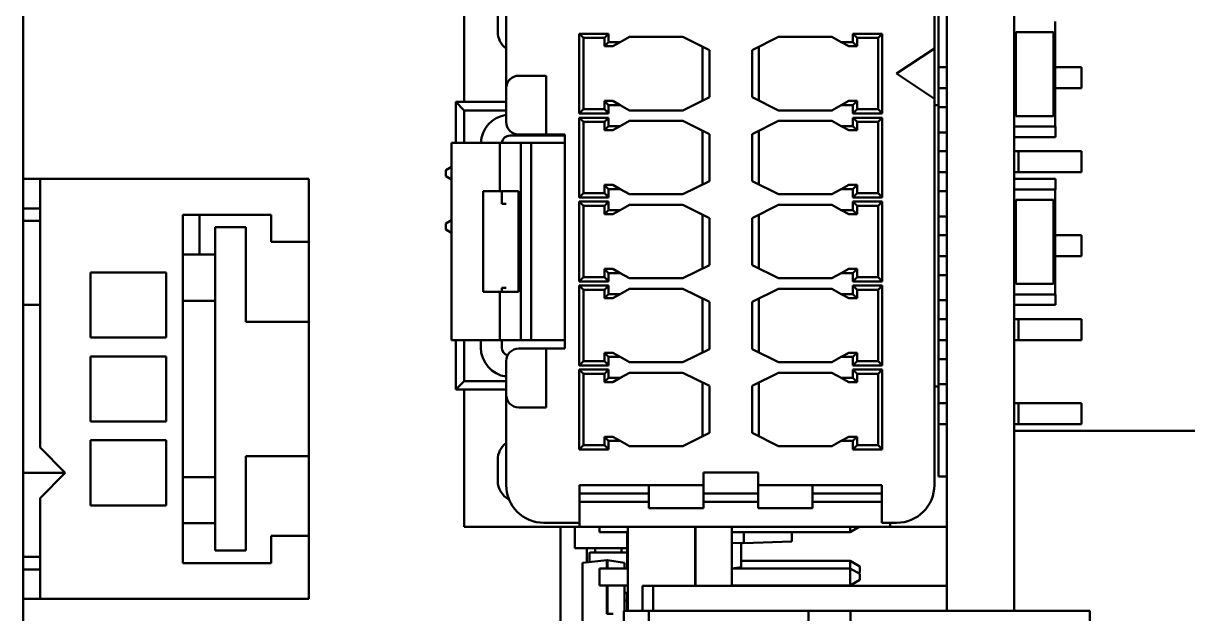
# Model space of a CAD drawing. Header units: millimetres. Extents: x 3118 to 4801, y 919 to 1849.
# Drawn here: x 3430.86 to 3458.59, y 1613.17 to 1627.24 of the extents above; entities that cross this region are included whole.
import ezdxf

# ---------------------------------------------------------------- set-up
doc = ezdxf.new("R2010")
doc.units = ezdxf.units.MM
doc.header["$LTSCALE"] = 1.8
doc.layers.add('외형선(ISO)', color=7, linetype='Continuous', lineweight=50)

msp = doc.modelspace()

# ---------------------------------------------------------------- linework, layer by layer
at = {"layer": '외형선(ISO)'}
for p, q in [((3430.86, 1640.527), (3430.86, 1561.327)), ((3454.46, 1640.527), (3454.46, 1613.237)), ((3441.36, 1625.362), (3441.36, 1628.637)), ((3442.36, 1625.687), (3442.36, 1627.837)), ((3452.56, 1627.837), (3452.56, 1626.637)), ((3442.16, 1627.537), (3442.16, 1627.037)), ((3452.66, 1627.437), (3452.66, 1625.287)), ((3452.86, 1625.237), (3452.86, 1627.437)), ((3455.44, 1624.777), (3455.44, 1627.277)), ((3444.1, 1626.987), (3444.1, 1625.087)), ((3444.8, 1626.987), (3444.1, 1626.987)), ((3444.1, 1626.987), (3444.2, 1626.887)), ((3444.2, 1626.887), (3444.2, 1625.187)), ((3444.7, 1626.887), (3444.2, 1626.887)), ((3444.8, 1626.987), (3444.7, 1626.887)), ((3444.7, 1626.687), (3444.7, 1626.887)), ((3444.8, 1626.787), (3444.8, 1626.987)), ((3445.3, 1626.912), (3445.077, 1626.787)), ((3445.3, 1626.912), (3446.57, 1626.912)), ((3446.57, 1626.912), (3447.2, 1626.597)), ((3448.22, 1626.597), (3448.85, 1626.912)), ((3448.85, 1626.912), (3450.12, 1626.912)), ((3450.342, 1626.787), (3450.12, 1626.912)), ((3450.62, 1626.987), (3450.62, 1626.787)), ((3451.32, 1626.987), (3450.62, 1626.987)), ((3450.62, 1626.987), (3450.72, 1626.887)), ((3451.22, 1626.887), (3450.72, 1626.887)), ((3450.72, 1626.887), (3450.72, 1626.687)), ((3451.32, 1626.987), (3451.22, 1626.887)), ((3451.22, 1625.187), (3451.22, 1626.887)), ((3451.32, 1625.087), (3451.32, 1626.987)), ((3455.4, 1627.027), (3454.5, 1627.027)), ((3454.5, 1627.027), (3454.5, 1626.277)), ((3455.4, 1627.027), (3455.4, 1626.277)), ((3444.8, 1626.787), (3444.7, 1626.687)), ((3444.9, 1626.687), (3444.7, 1626.687)), ((3445.077, 1626.787), (3444.8, 1626.787)), ((3445.077, 1626.787), (3444.9, 1626.687)), ((3447.04, 1626.677), (3447.04, 1625.397)), ((3448.38, 1625.397), (3448.38, 1626.677)), ((3450.62, 1626.787), (3450.342, 1626.787)), ((3450.342, 1626.787), (3450.52, 1626.687)), ((3450.72, 1626.687), (3450.52, 1626.687)), ((3450.62, 1626.787), (3450.72, 1626.687)), ((3452.56, 1626.637), (3451.66, 1626.037)), ((3452.56, 1625.437), (3452.56, 1626.637)), ((3447.2, 1626.597), (3447.2, 1625.477)), ((3448.22, 1625.477), (3448.22, 1626.597)), ((3452.66, 1626.187), (3452.86, 1626.187)), ((3454.5, 1625.777), (3454.5, 1626.277)), ((3455.4, 1625.777), (3455.4, 1626.277)), ((3455.44, 1626.187), (3456.06, 1626.187)), ((3456.06, 1625.687), (3456.06, 1626.187)), ((3442.96, 1625.987), (3442.66, 1625.987)), ((3442.96, 1625.987), (3443.31, 1625.987)), ((3443.31, 1625.687), (3443.31, 1625.987)), ((3451.66, 1626.037), (3452.56, 1625.437)), ((3454.5, 1625.777), (3454.5, 1625.027)), ((3455.4, 1625.777), (3455.4, 1625.027)), ((3442.36, 1624.887), (3442.36, 1625.687)), ((3443.31, 1624.887), (3443.31, 1625.687)), ((3452.66, 1625.687), (3452.86, 1625.687)), ((3455.44, 1625.687), (3456.06, 1625.687)), ((3441.36, 1625.162), (3441.16, 1625.362)), ((3441.16, 1624.387), (3441.16, 1625.362)), ((3441.16, 1625.362), (3442.36, 1625.362)), ((3444.7, 1625.387), (3444.9, 1625.387)), ((3444.7, 1625.187), (3444.7, 1625.387)), ((3444.8, 1625.287), (3444.7, 1625.387)), ((3444.8, 1625.287), (3445.077, 1625.287)), ((3444.8, 1625.087), (3444.8, 1625.287)), ((3445.077, 1625.287), (3444.9, 1625.387)), ((3445.077, 1625.287), (3445.3, 1625.162)), ((3447.2, 1625.477), (3446.57, 1625.162)), ((3448.85, 1625.162), (3448.22, 1625.477)), ((3450.12, 1625.162), (3450.342, 1625.287)), ((3450.342, 1625.287), (3450.52, 1625.387)), ((3450.342, 1625.287), (3450.62, 1625.287)), ((3450.52, 1625.387), (3450.72, 1625.387)), ((3450.62, 1625.287), (3450.72, 1625.387)), ((3450.62, 1625.287), (3450.62, 1625.087)), ((3450.72, 1625.387), (3450.72, 1625.187)), ((3452.56, 1625.437), (3452.56, 1616.237)), ((3452.56, 1625.287), (3452.66, 1625.287)), ((3452.66, 1618.587), (3452.66, 1625.287)), ((3452.66, 1625.237), (3452.86, 1625.237)), ((3452.86, 1624.637), (3452.86, 1625.237)), ((3441.36, 1625.162), (3442.36, 1625.162)), ((3441.36, 1624.387), (3441.36, 1625.162)), ((3444.1, 1625.087), (3444.2, 1625.187)), ((3444.1, 1625.087), (3444.8, 1625.087)), ((3444.1, 1624.987), (3444.1, 1623.087)), ((3444.8, 1624.987), (3444.1, 1624.987)), ((3444.1, 1624.987), (3444.2, 1624.887)), ((3444.2, 1625.187), (3444.7, 1625.187)), ((3444.8, 1625.087), (3444.7, 1625.187)), ((3444.8, 1624.987), (3444.7, 1624.887)), ((3444.8, 1624.787), (3444.8, 1624.987)), ((3446.57, 1625.162), (3445.3, 1625.162)), ((3450.12, 1625.162), (3448.85, 1625.162)), ((3450.62, 1625.087), (3450.72, 1625.187)), ((3450.62, 1625.087), (3451.32, 1625.087)), ((3450.62, 1624.987), (3450.62, 1624.787)), ((3451.32, 1624.987), (3450.62, 1624.987)), ((3450.62, 1624.987), (3450.72, 1624.887)), ((3450.72, 1625.187), (3451.22, 1625.187)), ((3451.32, 1625.087), (3451.22, 1625.187)), ((3451.32, 1624.987), (3451.22, 1624.887)), ((3451.32, 1623.087), (3451.32, 1624.987)), ((3455.4, 1625.027), (3454.5, 1625.027)), ((3443.31, 1624.587), (3443.31, 1624.887)), ((3444.2, 1624.887), (3444.2, 1623.187)), ((3444.7, 1624.887), (3444.2, 1624.887)), ((3444.7, 1624.687), (3444.7, 1624.887)), ((3444.8, 1624.787), (3444.7, 1624.687)), ((3444.9, 1624.687), (3444.7, 1624.687)), ((3445.077, 1624.787), (3444.8, 1624.787)), ((3445.077, 1624.787), (3444.9, 1624.687)), ((3445.3, 1624.912), (3445.077, 1624.787)), ((3445.3, 1624.912), (3446.57, 1624.912)), ((3446.57, 1624.912), (3447.2, 1624.597)), ((3447.04, 1624.677), (3447.04, 1623.397)), ((3448.22, 1624.597), (3448.85, 1624.912)), ((3448.38, 1623.397), (3448.38, 1624.677)), ((3448.85, 1624.912), (3450.12, 1624.912)), ((3450.342, 1624.787), (3450.12, 1624.912)), ((3450.62, 1624.787), (3450.342, 1624.787)), ((3450.342, 1624.787), (3450.52, 1624.687)), ((3450.72, 1624.687), (3450.52, 1624.687)), ((3450.62, 1624.787), (3450.72, 1624.687)), ((3451.22, 1624.887), (3450.72, 1624.887)), ((3450.72, 1624.887), (3450.72, 1624.687)), ((3451.22, 1623.187), (3451.22, 1624.887)), ((3455.447, 1624.777), (3454.46, 1624.777)), ((3455.447, 1624.527), (3455.447, 1624.777)), ((3442.21, 1624.387), (3441.06, 1624.387)), ((3441.06, 1624.387), (3441.06, 1619.687)), ((3442.71, 1624.387), (3442.21, 1624.387)), ((3442.21, 1624.387), (3442.21, 1623.237)), ((3442.457, 1624.562), (3443.31, 1624.562)), ((3442.66, 1624.587), (3442.96, 1624.587)), ((3442.71, 1619.687), (3442.71, 1624.387)), ((3442.96, 1624.387), (3442.71, 1624.387)), ((3443.31, 1624.587), (3442.96, 1624.587)), ((3443.106, 1624.387), (3442.96, 1624.387)), ((3442.96, 1624.387), (3442.96, 1619.687)), ((3443.606, 1624.387), (3443.106, 1624.387)), ((3443.31, 1624.587), (3443.31, 1624.562)), ((3443.31, 1624.587), (3443.76, 1624.587)), ((3443.31, 1624.562), (3443.36, 1624.562)), ((3443.36, 1624.587), (3443.36, 1624.562)), ((3443.46, 1624.562), (3443.36, 1624.562)), ((3443.46, 1624.587), (3443.46, 1624.562)), ((3443.46, 1624.562), (3443.76, 1624.562)), ((3443.76, 1624.387), (3443.606, 1624.387)), ((3443.76, 1619.487), (3443.76, 1624.587)), ((3447.2, 1624.597), (3447.2, 1623.477)), ((3448.22, 1623.477), (3448.22, 1624.597)), ((3452.66, 1624.637), (3452.86, 1624.637)), ((3452.86, 1623.237), (3452.86, 1624.637)), ((3454.46, 1624.527), (3455.447, 1624.527)), ((3452.66, 1624.187), (3452.86, 1624.187)), ((3454.46, 1624.187), (3454.56, 1624.187)), ((3454.56, 1624.187), (3456.06, 1624.187)), ((3454.56, 1623.687), (3454.56, 1624.187)), ((3456.06, 1623.687), (3456.06, 1624.187)), ((3440.927, 1623.736), (3441.06, 1623.813)), ((3441.06, 1623.813), (3440.927, 1623.736)), ((3440.927, 1623.736), (3441.06, 1623.813)), ((3441.06, 1623.813), (3440.927, 1623.736)), ((3440.927, 1623.735), (3441.06, 1623.812)), ((3441.06, 1623.812), (3440.927, 1623.735)), ((3440.927, 1623.736), (3441.06, 1623.812)), ((3441.06, 1623.812), (3440.927, 1623.736)), ((3440.927, 1623.735), (3441.06, 1623.812)), ((3441.06, 1623.812), (3440.927, 1623.735)), ((3440.927, 1623.735), (3440.927, 1623.736)), ((3440.927, 1623.736), (3440.927, 1623.736)), ((3440.927, 1623.736), (3440.927, 1623.736)), ((3440.927, 1623.736), (3440.927, 1623.736)), ((3440.927, 1623.736), (3440.927, 1623.736)), ((3440.927, 1623.736), (3440.927, 1623.736)), ((3440.927, 1623.735), (3440.927, 1623.735)), ((3440.927, 1623.735), (3440.927, 1623.735)), ((3440.927, 1623.593), (3440.927, 1623.735)), ((3440.927, 1623.735), (3440.927, 1623.735)), ((3441.06, 1623.516), (3440.927, 1623.593)), ((3452.66, 1623.687), (3452.86, 1623.687)), ((3454.46, 1623.687), (3454.56, 1623.687)), ((3454.56, 1623.687), (3456.06, 1623.687)), ((3431.26, 1623.527), (3430.86, 1623.527)), ((3431.26, 1623.527), (3437.66, 1623.527)), ((3431.26, 1617.127), (3431.26, 1623.527)), ((3437.66, 1623.527), (3437.66, 1622.027)), ((3444.7, 1623.387), (3444.9, 1623.387)), ((3444.7, 1623.187), (3444.7, 1623.387)), ((3444.8, 1623.287), (3444.7, 1623.387)), ((3444.8, 1623.287), (3445.077, 1623.287)), ((3444.8, 1623.087), (3444.8, 1623.287)), ((3445.077, 1623.287), (3444.9, 1623.387)), ((3445.077, 1623.287), (3445.3, 1623.162)), ((3447.2, 1623.477), (3446.57, 1623.162)), ((3448.85, 1623.162), (3448.22, 1623.477)), ((3450.12, 1623.162), (3450.342, 1623.287)), ((3450.342, 1623.287), (3450.52, 1623.387)), ((3450.342, 1623.287), (3450.62, 1623.287)), ((3450.52, 1623.387), (3450.72, 1623.387)), ((3450.62, 1623.287), (3450.72, 1623.387)), ((3450.62, 1623.287), (3450.62, 1623.087)), ((3450.72, 1623.387), (3450.72, 1623.187)), ((3455.447, 1623.527), (3454.46, 1623.527)), ((3454.46, 1623.277), (3455.447, 1623.277)), ((3455.44, 1620.777), (3455.44, 1623.277)), ((3455.447, 1623.277), (3455.447, 1623.527)), ((3442.21, 1623.237), (3441.81, 1623.237)), ((3441.81, 1623.237), (3441.81, 1620.837)), ((3442.655, 1623.237), (3442.21, 1623.237)), ((3442.257, 1623.237), (3442.257, 1622.937)), ((3442.655, 1620.837), (3442.655, 1623.237)), ((3444.1, 1623.087), (3444.2, 1623.187)), ((3444.1, 1623.087), (3444.8, 1623.087)), ((3444.2, 1623.187), (3444.7, 1623.187)), ((3444.8, 1623.087), (3444.7, 1623.187)), ((3446.57, 1623.162), (3445.3, 1623.162)), ((3450.12, 1623.162), (3448.85, 1623.162)), ((3450.62, 1623.087), (3450.72, 1623.187)), ((3450.62, 1623.087), (3451.32, 1623.087)), ((3450.72, 1623.187), (3451.22, 1623.187)), ((3451.32, 1623.087), (3451.22, 1623.187)), ((3452.66, 1623.237), (3452.86, 1623.237)), ((3452.86, 1622.637), (3452.86, 1623.237)), ((3455.4, 1623.027), (3454.5, 1623.027)), ((3454.5, 1623.027), (3454.5, 1622.277)), ((3455.4, 1623.027), (3455.4, 1622.277)), ((3430.86, 1622.827), (3431.26, 1622.827)), ((3442.357, 1622.937), (3442.257, 1622.937)), ((3444.1, 1622.987), (3444.1, 1621.087)), ((3444.8, 1622.987), (3444.1, 1622.987)), ((3444.1, 1622.987), (3444.2, 1622.887)), ((3444.2, 1622.887), (3444.2, 1621.187)), ((3444.7, 1622.887), (3444.2, 1622.887)), ((3444.8, 1622.987), (3444.7, 1622.887)), ((3444.7, 1622.687), (3444.7, 1622.887)), ((3444.8, 1622.787), (3444.7, 1622.687)), ((3444.8, 1622.787), (3444.8, 1622.987)), ((3445.077, 1622.787), (3444.8, 1622.787)), ((3445.077, 1622.787), (3444.9, 1622.687)), ((3445.3, 1622.912), (3445.077, 1622.787)), ((3445.3, 1622.912), (3446.57, 1622.912)), ((3446.57, 1622.912), (3447.2, 1622.597)), ((3448.22, 1622.597), (3448.85, 1622.912)), ((3448.85, 1622.912), (3450.12, 1622.912)), ((3450.342, 1622.787), (3450.12, 1622.912)), ((3450.62, 1622.787), (3450.342, 1622.787)), ((3450.342, 1622.787), (3450.52, 1622.687)), ((3450.62, 1622.987), (3450.62, 1622.787)), ((3451.32, 1622.987), (3450.62, 1622.987)), ((3450.62, 1622.987), (3450.72, 1622.887)), ((3450.62, 1622.787), (3450.72, 1622.687)), ((3451.22, 1622.887), (3450.72, 1622.887)), ((3450.72, 1622.887), (3450.72, 1622.687)), ((3451.32, 1622.987), (3451.22, 1622.887)), ((3451.22, 1621.187), (3451.22, 1622.887)), ((3451.32, 1621.087), (3451.32, 1622.987)), ((3430.86, 1620.527), (3430.86, 1622.527)), ((3430.86, 1622.527), (3431.26, 1622.527)), ((3434.66, 1614.377), (3434.66, 1622.677)), ((3434.66, 1622.677), (3436.76, 1622.677)), ((3435.06, 1621.727), (3435.06, 1622.677)), ((3436.76, 1622.027), (3436.76, 1622.677)), ((3440.927, 1622.466), (3441.06, 1622.543)), ((3441.06, 1622.543), (3440.927, 1622.466)), ((3440.927, 1622.466), (3441.06, 1622.543)), ((3441.06, 1622.543), (3440.927, 1622.466)), ((3440.927, 1622.465), (3441.06, 1622.542)), ((3441.06, 1622.542), (3440.927, 1622.465)), ((3440.927, 1622.466), (3441.06, 1622.542)), ((3441.06, 1622.542), (3440.927, 1622.466)), ((3440.927, 1622.465), (3441.06, 1622.542)), ((3441.06, 1622.542), (3440.927, 1622.465)), ((3440.927, 1622.465), (3440.927, 1622.466)), ((3440.927, 1622.466), (3440.927, 1622.466)), ((3440.927, 1622.466), (3440.927, 1622.466)), ((3440.927, 1622.466), (3440.927, 1622.466)), ((3440.927, 1622.466), (3440.927, 1622.466)), ((3440.927, 1622.466), (3440.927, 1622.466)), ((3440.927, 1622.465), (3440.927, 1622.465)), ((3440.927, 1622.465), (3440.927, 1622.465)), ((3440.927, 1622.323), (3440.927, 1622.465)), ((3440.927, 1622.465), (3440.927, 1622.465)), ((3444.9, 1622.687), (3444.7, 1622.687)), ((3447.04, 1622.677), (3447.04, 1621.397)), ((3447.2, 1622.597), (3447.2, 1621.477)), ((3448.22, 1621.477), (3448.22, 1622.597)), ((3448.38, 1621.397), (3448.38, 1622.677)), ((3450.72, 1622.687), (3450.52, 1622.687)), ((3452.66, 1622.637), (3452.86, 1622.637)), ((3452.86, 1621.237), (3452.86, 1622.637)), ((3435.43, 1622.377), (3435.43, 1614.677)), ((3435.43, 1622.377), (3436.16, 1622.377)), ((3436.16, 1620.127), (3436.16, 1622.377)), ((3441.06, 1622.246), (3440.927, 1622.323)), ((3452.86, 1622.187), (3452.66, 1622.187)), ((3454.5, 1621.777), (3454.5, 1622.277)), ((3455.4, 1621.777), (3455.4, 1622.277)), ((3456.06, 1622.187), (3455.44, 1622.187)), ((3456.06, 1622.187), (3456.06, 1621.687)), ((3437.66, 1622.027), (3436.76, 1622.027)), ((3437.66, 1622.027), (3437.66, 1620.127)), ((3434.66, 1621.727), (3435.06, 1621.727)), ((3435.43, 1621.727), (3435.06, 1621.727)), ((3452.86, 1621.687), (3452.66, 1621.687)), ((3454.5, 1621.777), (3454.5, 1621.027)), ((3455.4, 1621.777), (3455.4, 1621.027)), ((3456.06, 1621.687), (3455.44, 1621.687)), ((3444.7, 1621.387), (3444.9, 1621.387)), ((3444.7, 1621.187), (3444.7, 1621.387)), ((3444.8, 1621.287), (3444.7, 1621.387)), ((3445.077, 1621.287), (3444.9, 1621.387)), ((3447.2, 1621.477), (3446.57, 1621.162)), ((3448.85, 1621.162), (3448.22, 1621.477)), ((3450.342, 1621.287), (3450.52, 1621.387)), ((3450.52, 1621.387), (3450.72, 1621.387)), ((3450.62, 1621.287), (3450.72, 1621.387)), ((3450.72, 1621.387), (3450.72, 1621.187)), ((3432.46, 1621.302), (3434.26, 1621.302)), ((3432.46, 1619.752), (3432.46, 1621.302)), ((3434.26, 1621.302), (3434.26, 1619.752)), ((3444.1, 1621.087), (3444.2, 1621.187)), ((3444.1, 1621.087), (3444.8, 1621.087)), ((3444.2, 1621.187), (3444.7, 1621.187)), ((3444.8, 1621.087), (3444.7, 1621.187)), ((3444.8, 1621.287), (3445.077, 1621.287)), ((3444.8, 1621.087), (3444.8, 1621.287)), ((3445.077, 1621.287), (3445.3, 1621.162)), ((3446.57, 1621.162), (3445.3, 1621.162)), ((3450.12, 1621.162), (3448.85, 1621.162)), ((3450.12, 1621.162), (3450.342, 1621.287)), ((3450.342, 1621.287), (3450.62, 1621.287)), ((3450.62, 1621.287), (3450.62, 1621.087)), ((3450.62, 1621.087), (3450.72, 1621.187)), ((3450.62, 1621.087), (3451.32, 1621.087)), ((3450.72, 1621.187), (3451.22, 1621.187)), ((3451.32, 1621.087), (3451.22, 1621.187)), ((3452.66, 1621.237), (3452.86, 1621.237)), ((3452.86, 1620.637), (3452.86, 1621.237)), ((3442.21, 1620.837), (3441.81, 1620.837)), ((3442.655, 1620.837), (3442.21, 1620.837)), ((3442.21, 1620.837), (3442.21, 1619.687)), ((3442.257, 1620.937), (3442.257, 1620.837)), ((3442.257, 1620.937), (3442.357, 1620.937)), ((3444.1, 1620.987), (3444.1, 1619.087)), ((3444.8, 1620.987), (3444.1, 1620.987)), ((3444.1, 1620.987), (3444.2, 1620.887)), ((3444.2, 1620.887), (3444.2, 1619.187)), ((3444.7, 1620.887), (3444.2, 1620.887)), ((3444.8, 1620.987), (3444.7, 1620.887)), ((3444.7, 1620.687), (3444.7, 1620.887)), ((3444.8, 1620.787), (3444.7, 1620.687)), ((3444.8, 1620.787), (3444.8, 1620.987)), ((3445.077, 1620.787), (3444.8, 1620.787)), ((3445.077, 1620.787), (3444.9, 1620.687)), ((3445.3, 1620.912), (3445.077, 1620.787)), ((3445.3, 1620.912), (3446.57, 1620.912)), ((3446.57, 1620.912), (3447.2, 1620.597)), ((3448.22, 1620.597), (3448.85, 1620.912)), ((3448.85, 1620.912), (3450.12, 1620.912)), ((3450.342, 1620.787), (3450.12, 1620.912)), ((3450.62, 1620.787), (3450.342, 1620.787)), ((3450.342, 1620.787), (3450.52, 1620.687)), ((3450.62, 1620.987), (3450.62, 1620.787)), ((3451.32, 1620.987), (3450.62, 1620.987)), ((3450.62, 1620.987), (3450.72, 1620.887)), ((3450.62, 1620.787), (3450.72, 1620.687)), ((3451.22, 1620.887), (3450.72, 1620.887)), ((3450.72, 1620.887), (3450.72, 1620.687)), ((3451.32, 1620.987), (3451.22, 1620.887)), ((3451.22, 1619.187), (3451.22, 1620.887)), ((3451.32, 1619.087), (3451.32, 1620.987)), ((3455.447, 1620.777), (3454.46, 1620.777)), ((3455.4, 1621.027), (3454.5, 1621.027)), ((3455.447, 1620.527), (3455.447, 1620.777)), ((3431.26, 1620.527), (3430.86, 1620.527)), ((3434.66, 1620.627), (3435.43, 1620.627)), ((3444.9, 1620.687), (3444.7, 1620.687)), ((3447.04, 1620.677), (3447.04, 1619.397)), ((3447.2, 1620.597), (3447.2, 1619.477)), ((3448.22, 1619.477), (3448.22, 1620.597)), ((3448.38, 1619.397), (3448.38, 1620.677)), ((3450.72, 1620.687), (3450.52, 1620.687)), ((3452.66, 1620.637), (3452.86, 1620.637)), ((3452.86, 1619.237), (3452.86, 1620.637)), ((3454.46, 1620.527), (3455.447, 1620.527)), ((3437.66, 1620.127), (3436.16, 1620.127)), ((3437.66, 1620.127), (3437.66, 1616.927)), ((3452.66, 1620.187), (3452.86, 1620.187)), ((3454.46, 1620.187), (3454.56, 1620.187)), ((3454.56, 1620.187), (3456.06, 1620.187)), ((3454.56, 1619.687), (3454.56, 1620.187)), ((3456.06, 1619.687), (3456.06, 1620.187)), ((3434.26, 1619.752), (3432.46, 1619.752)), ((3442.21, 1619.687), (3441.06, 1619.687)), ((3441.16, 1618.512), (3441.16, 1619.687)), ((3441.36, 1618.712), (3441.36, 1619.687)), ((3441.757, 1619.512), (3441.757, 1619.687)), ((3442.71, 1619.687), (3442.21, 1619.687)), ((3442.257, 1619.687), (3442.257, 1619.512)), ((3442.96, 1619.687), (3442.71, 1619.687)), ((3443.106, 1619.687), (3442.96, 1619.687)), ((3443.606, 1619.687), (3443.106, 1619.687)), ((3443.76, 1619.687), (3443.606, 1619.687)), ((3452.66, 1619.687), (3452.86, 1619.687)), ((3454.46, 1619.687), (3454.56, 1619.687)), ((3454.56, 1619.687), (3456.06, 1619.687)), ((3442.96, 1619.487), (3442.66, 1619.487)), ((3442.96, 1619.487), (3443.31, 1619.487)), ((3443.31, 1619.487), (3443.76, 1619.487)), ((3443.31, 1619.187), (3443.31, 1619.487)), ((3444.7, 1619.387), (3444.9, 1619.387)), ((3444.7, 1619.187), (3444.7, 1619.387)), ((3444.8, 1619.287), (3444.7, 1619.387)), ((3445.077, 1619.287), (3444.9, 1619.387)), ((3447.2, 1619.477), (3446.57, 1619.162)), ((3448.85, 1619.162), (3448.22, 1619.477)), ((3450.342, 1619.287), (3450.52, 1619.387)), ((3450.52, 1619.387), (3450.72, 1619.387)), ((3450.62, 1619.287), (3450.72, 1619.387)), ((3450.72, 1619.387), (3450.72, 1619.187)), ((3432.46, 1617.752), (3432.46, 1619.302)), ((3432.46, 1619.302), (3434.26, 1619.302)), ((3434.26, 1619.302), (3434.26, 1617.752)), ((3442.36, 1619.187), (3442.36, 1618.387)), ((3443.31, 1619.187), (3443.31, 1618.387)), ((3444.1, 1619.087), (3444.2, 1619.187)), ((3444.2, 1619.187), (3444.7, 1619.187)), ((3444.8, 1619.087), (3444.7, 1619.187)), ((3444.8, 1619.287), (3445.077, 1619.287)), ((3444.8, 1619.087), (3444.8, 1619.287)), ((3445.077, 1619.287), (3445.3, 1619.162)), ((3446.57, 1619.162), (3445.3, 1619.162)), ((3450.12, 1619.162), (3448.85, 1619.162)), ((3450.12, 1619.162), (3450.342, 1619.287)), ((3450.342, 1619.287), (3450.62, 1619.287)), ((3450.62, 1619.287), (3450.62, 1619.087)), ((3450.62, 1619.087), (3450.72, 1619.187)), ((3450.72, 1619.187), (3451.22, 1619.187)), ((3451.32, 1619.087), (3451.22, 1619.187)), ((3452.66, 1619.237), (3452.86, 1619.237)), ((3452.86, 1618.637), (3452.86, 1619.237)), ((3444.1, 1619.087), (3444.8, 1619.087)), ((3444.1, 1618.987), (3444.1, 1617.087)), ((3444.8, 1618.987), (3444.1, 1618.987)), ((3444.1, 1618.987), (3444.2, 1618.887)), ((3444.2, 1618.887), (3444.2, 1617.187)), ((3444.7, 1618.887), (3444.2, 1618.887)), ((3444.8, 1618.987), (3444.7, 1618.887)), ((3444.7, 1618.687), (3444.7, 1618.887)), ((3444.8, 1618.787), (3444.8, 1618.987)), ((3445.3, 1618.912), (3445.077, 1618.787)), ((3445.3, 1618.912), (3446.57, 1618.912)), ((3446.57, 1618.912), (3447.2, 1618.597)), ((3448.22, 1618.597), (3448.85, 1618.912)), ((3448.85, 1618.912), (3450.12, 1618.912)), ((3450.342, 1618.787), (3450.12, 1618.912)), ((3450.62, 1619.087), (3451.32, 1619.087)), ((3450.62, 1618.987), (3450.62, 1618.787)), ((3451.32, 1618.987), (3450.62, 1618.987)), ((3450.62, 1618.987), (3450.72, 1618.887)), ((3451.22, 1618.887), (3450.72, 1618.887)), ((3450.72, 1618.887), (3450.72, 1618.687)), ((3451.32, 1618.987), (3451.22, 1618.887)), ((3451.22, 1617.187), (3451.22, 1618.887)), ((3451.32, 1617.087), (3451.32, 1618.987)), ((3441.16, 1618.512), (3441.36, 1618.712)), ((3441.36, 1618.712), (3442.36, 1618.712)), ((3444.8, 1618.787), (3444.7, 1618.687)), ((3444.9, 1618.687), (3444.7, 1618.687)), ((3445.077, 1618.787), (3444.8, 1618.787)), ((3445.077, 1618.787), (3444.9, 1618.687)), ((3447.04, 1618.677), (3447.04, 1617.397)), ((3447.2, 1618.597), (3447.2, 1617.477)), ((3448.22, 1617.477), (3448.22, 1618.597)), ((3448.38, 1617.397), (3448.38, 1618.677)), ((3450.62, 1618.787), (3450.342, 1618.787)), ((3450.342, 1618.787), (3450.52, 1618.687)), ((3450.72, 1618.687), (3450.52, 1618.687)), ((3450.62, 1618.787), (3450.72, 1618.687)), ((3452.56, 1618.587), (3452.66, 1618.587)), ((3452.66, 1618.637), (3452.86, 1618.637)), ((3452.66, 1618.587), (3452.66, 1616.437)), ((3452.86, 1616.437), (3452.86, 1618.637)), ((3441.16, 1618.512), (3442.36, 1618.512)), ((3441.36, 1615.237), (3441.36, 1618.512)), ((3442.36, 1616.237), (3442.36, 1618.387)), ((3443.31, 1618.087), (3443.31, 1618.387)), ((3442.66, 1618.087), (3442.96, 1618.087)), ((3443.31, 1618.087), (3442.96, 1618.087)), ((3452.66, 1618.187), (3452.86, 1618.187)), ((3454.46, 1618.187), (3454.56, 1618.187)), ((3454.56, 1618.187), (3456.06, 1618.187)), ((3454.56, 1617.687), (3454.56, 1618.187)), ((3456.06, 1617.687), (3456.06, 1618.187)), ((3434.26, 1617.752), (3432.46, 1617.752)), ((3447.2, 1617.477), (3446.57, 1617.162)), ((3448.85, 1617.162), (3448.22, 1617.477)), ((3452.66, 1617.687), (3452.86, 1617.687)), ((3454.46, 1617.687), (3454.56, 1617.687)), ((3464.96, 1617.527), (3454.46, 1617.527)), ((3454.56, 1617.687), (3456.06, 1617.687)), ((3432.46, 1615.752), (3432.46, 1617.302)), ((3432.46, 1617.302), (3434.26, 1617.302)), ((3434.26, 1617.302), (3434.26, 1615.752)), ((3444.1, 1617.087), (3444.2, 1617.187)), ((3444.2, 1617.187), (3444.7, 1617.187)), ((3444.7, 1617.387), (3444.9, 1617.387)), ((3444.8, 1617.287), (3444.7, 1617.387)), ((3444.7, 1617.187), (3444.7, 1617.387)), ((3444.8, 1617.087), (3444.7, 1617.187)), ((3444.8, 1617.287), (3445.077, 1617.287)), ((3444.8, 1617.087), (3444.8, 1617.287)), ((3445.077, 1617.287), (3444.9, 1617.387)), ((3445.077, 1617.287), (3445.3, 1617.162)), ((3450.12, 1617.162), (3450.342, 1617.287)), ((3450.342, 1617.287), (3450.52, 1617.387)), ((3450.342, 1617.287), (3450.62, 1617.287)), ((3450.52, 1617.387), (3450.72, 1617.387)), ((3450.62, 1617.287), (3450.72, 1617.387)), ((3450.62, 1617.287), (3450.62, 1617.087)), ((3450.62, 1617.087), (3450.72, 1617.187)), ((3450.72, 1617.387), (3450.72, 1617.187)), ((3450.72, 1617.187), (3451.22, 1617.187)), ((3451.32, 1617.087), (3451.22, 1617.187)), ((3431.26, 1617.127), (3431.86, 1616.527)), ((3436.16, 1616.927), (3436.16, 1614.677)), ((3437.66, 1616.927), (3436.16, 1616.927)), ((3437.66, 1616.927), (3437.66, 1615.027)), ((3444.1, 1617.087), (3444.8, 1617.087)), ((3446.57, 1617.162), (3445.3, 1617.162)), ((3450.12, 1617.162), (3448.85, 1617.162)), ((3450.62, 1617.087), (3451.32, 1617.087)), ((3442.16, 1616.837), (3442.16, 1616.337)), ((3430.86, 1614.527), (3430.86, 1616.527)), ((3431.86, 1616.527), (3430.86, 1616.527)), ((3431.86, 1616.527), (3431.26, 1615.927)), ((3435.43, 1616.427), (3434.66, 1616.427)), ((3448.36, 1616.537), (3447.06, 1616.537)), ((3447.06, 1616.537), (3447.06, 1616.237)), ((3448.36, 1616.237), (3448.36, 1616.537)), ((3452.86, 1616.437), (3452.66, 1616.437)), ((3452.86, 1615.237), (3452.86, 1616.437)), ((3447.06, 1616.237), (3444.11, 1616.237)), ((3444.11, 1615.337), (3444.11, 1616.237)), ((3445.76, 1615.687), (3445.76, 1616.237)), ((3447.06, 1616.237), (3447.06, 1615.687)), ((3451.31, 1616.237), (3448.36, 1616.237)), ((3448.36, 1615.687), (3448.36, 1616.237)), ((3449.66, 1616.237), (3449.66, 1615.687)), ((3451.31, 1615.337), (3451.31, 1616.237)), ((3431.26, 1613.527), (3431.26, 1615.927)), ((3444.91, 1616.037), (3444.11, 1616.037)), ((3444.91, 1615.837), (3444.11, 1615.837)), ((3444.91, 1616.037), (3445.76, 1616.037)), ((3444.91, 1615.837), (3445.76, 1615.837)), ((3447.06, 1616.037), (3448.36, 1616.037)), ((3447.06, 1615.837), (3448.36, 1615.837)), ((3449.66, 1616.037), (3450.71, 1616.037)), ((3449.66, 1615.837), (3450.71, 1615.837)), ((3451.31, 1616.037), (3450.71, 1616.037)), ((3451.31, 1615.837), (3450.71, 1615.837)), ((3434.26, 1615.752), (3432.46, 1615.752)), ((3447.06, 1615.687), (3445.76, 1615.687)), ((3449.66, 1615.687), (3448.36, 1615.687)), ((3434.66, 1615.327), (3435.43, 1615.327)), ((3441.36, 1615.237), (3444.11, 1615.237)), ((3444.11, 1615.337), (3443.26, 1615.337)), ((3443.656, 1615.237), (3443.656, 1610.177)), ((3443.995, 1615.237), (3443.995, 1614.737)), ((3444.11, 1615.237), (3444.11, 1615.337)), ((3444.11, 1615.237), (3444.91, 1615.237)), ((3444.586, 1615.237), (3444.586, 1615.114)), ((3444.91, 1615.237), (3450.71, 1615.237)), ((3445.257, 1613.237), (3445.257, 1615.237)), ((3446.86, 1613.837), (3446.86, 1615.237)), ((3446.872, 1615.237), (3446.872, 1613.837)), ((3447.735, 1615.237), (3447.735, 1613.837)), ((3450.555, 1615.237), (3450.555, 1615.114)), ((3450.767, 1615.237), (3450.555, 1615.114)), ((3450.71, 1615.237), (3451.51, 1615.237)), ((3451.66, 1615.337), (3451.31, 1615.337)), ((3451.51, 1615.237), (3451.51, 1615.337)), ((3451.51, 1615.237), (3452.86, 1615.237)), ((3452.86, 1613.837), (3452.86, 1615.237)), ((3437.66, 1615.027), (3436.76, 1615.027)), ((3436.76, 1615.027), (3436.76, 1614.377)), ((3437.66, 1613.527), (3437.66, 1615.027)), ((3445.257, 1615.114), (3444.586, 1615.114)), ((3445.245, 1614.737), (3445.245, 1615.114)), ((3446.872, 1615.114), (3446.86, 1615.114)), ((3450.555, 1615.114), (3447.735, 1615.114)), ((3448.018, 1615.114), (3448.018, 1614.851)), ((3449.161, 1615.114), (3449.161, 1614.89)), ((3435.43, 1614.677), (3436.16, 1614.677)), ((3445.24, 1614.732), (3444, 1614.732)), ((3444.281, 1614.732), (3444.281, 1614.394)), ((3444.481, 1614.732), (3444.481, 1614.633)), ((3445.106, 1614.732), (3445.106, 1614.633)), ((3445.108, 1614.633), (3445.108, 1614.732)), ((3445.245, 1614.737), (3445.245, 1614.617)), ((3447.735, 1614.86), (3448.018, 1614.851)), ((3447.96, 1614.853), (3447.96, 1614.282)), ((3449.161, 1614.89), (3448.018, 1614.851)), ((3431.26, 1614.527), (3430.86, 1614.527)), ((3444.177, 1614.382), (3444.761, 1614.447)), ((3444.761, 1614.446), (3444.177, 1614.382)), ((3444.345, 1614.617), (3444.345, 1614.617)), ((3444.345, 1614.401), (3444.345, 1614.617)), ((3445.229, 1614.633), (3444.361, 1614.633)), ((3444.361, 1614.633), (3445.229, 1614.633)), ((3444.361, 1614.633), (3444.361, 1614.633)), ((3445.229, 1614.633), (3444.361, 1614.633)), ((3444.361, 1614.633), (3444.361, 1614.633)), ((3444.761, 1614.447), (3444.774, 1614.447)), ((3444.761, 1614.446), (3444.761, 1614.447)), ((3444.774, 1614.446), (3444.761, 1614.446)), ((3444.761, 1614.446), (3444.761, 1614.251)), ((3444.774, 1614.447), (3445.177, 1614.384)), ((3444.774, 1614.446), (3444.774, 1614.447)), ((3444.774, 1614.446), (3444.774, 1614.251)), ((3445.177, 1614.384), (3444.774, 1614.446)), ((3445.229, 1614.633), (3445.229, 1614.633)), ((3445.229, 1614.633), (3445.229, 1614.633)), ((3445.245, 1614.617), (3445.245, 1614.617)), ((3445.245, 1614.617), (3445.245, 1614.251)), ((3447.96, 1614.431), (3450.555, 1614.431)), ((3450.555, 1614.431), (3447.96, 1614.431)), ((3447.96, 1614.43), (3450.555, 1614.43)), ((3450.555, 1614.43), (3447.96, 1614.43)), ((3450.555, 1614.431), (3450.555, 1614.43)), ((3450.555, 1614.431), (3450.555, 1614.431)), ((3450.783, 1614.299), (3450.555, 1614.431)), ((3450.555, 1614.431), (3450.783, 1614.299)), ((3450.555, 1614.43), (3450.555, 1614.251)), ((3450.555, 1614.43), (3450.555, 1614.43)), ((3450.555, 1614.43), (3450.783, 1614.298)), ((3450.783, 1614.298), (3450.555, 1614.43)), ((3431.26, 1614.227), (3430.86, 1614.227)), ((3434.66, 1614.377), (3436.76, 1614.377)), ((3444.177, 1611.511), (3444.177, 1614.382)), ((3444.177, 1614.382), (3444.177, 1614.382)), ((3445.257, 1614.251), (3444.586, 1614.251)), ((3444.586, 1614.251), (3445.257, 1614.251)), ((3444.586, 1614.251), (3444.586, 1613.844)), ((3444.586, 1614.251), (3444.586, 1614.251)), ((3444.586, 1614.251), (3445.257, 1614.251)), ((3445.257, 1614.251), (3444.586, 1614.251)), ((3444.586, 1614.251), (3444.586, 1614.251)), ((3444.586, 1614.251), (3444.586, 1614.251)), ((3445.177, 1614.384), (3445.177, 1614.251)), ((3445.177, 1614.384), (3445.177, 1614.384)), ((3446.872, 1614.251), (3446.86, 1614.251)), ((3446.86, 1614.251), (3446.872, 1614.251)), ((3446.86, 1614.251), (3446.872, 1614.251)), ((3446.872, 1614.251), (3446.86, 1614.251)), ((3447.735, 1614.251), (3450.555, 1614.251)), ((3450.555, 1614.251), (3447.735, 1614.251)), ((3447.735, 1614.251), (3450.555, 1614.251)), ((3450.555, 1614.251), (3447.735, 1614.251)), ((3447.96, 1614.282), (3447.738, 1614.251)), ((3450.555, 1614.251), (3450.555, 1613.844)), ((3450.555, 1614.251), (3450.555, 1614.251)), ((3450.555, 1614.251), (3450.783, 1614.119)), ((3450.555, 1614.251), (3450.555, 1614.251)), ((3450.555, 1614.251), (3450.783, 1614.119)), ((3450.783, 1614.119), (3450.555, 1614.251)), ((3450.555, 1614.251), (3450.555, 1614.251)), ((3450.783, 1614.119), (3450.555, 1614.251)), ((3450.783, 1614.156), (3450.752, 1614.138)), ((3450.783, 1614.299), (3450.783, 1614.299)), ((3450.783, 1614.299), (3450.783, 1614.298)), ((3450.783, 1614.298), (3450.783, 1614.298)), ((3450.783, 1614.298), (3450.783, 1614.156)), ((3450.783, 1614.119), (3450.783, 1614.119)), ((3450.783, 1614.119), (3450.783, 1614.119)), ((3450.783, 1614.119), (3450.783, 1614.119)), ((3450.783, 1614.119), (3450.783, 1613.976)), ((3445.257, 1613.844), (3444.586, 1613.844)), ((3444.761, 1613.844), (3444.761, 1613.171)), ((3444.774, 1613.844), (3444.774, 1613.171)), ((3445.177, 1613.844), (3445.177, 1613.237)), ((3446.872, 1613.844), (3446.86, 1613.844)), ((3446.871, 1613.844), (3446.87, 1613.837)), ((3450.555, 1613.844), (3447.735, 1613.844)), ((3450.783, 1613.976), (3450.555, 1613.844)), ((3445.245, 1613.672), (3445.245, 1613.237)), ((3445.61, 1613.837), (3445.86, 1613.837)), ((3445.61, 1613.237), (3445.61, 1613.837)), ((3445.86, 1613.237), (3445.86, 1613.837)), ((3445.86, 1613.837), (3445.96, 1613.837)), ((3452.86, 1613.837), (3445.96, 1613.837)), ((3452.86, 1613.837), (3452.86, 1613.237)), ((3430.86, 1613.527), (3431.26, 1613.527)), ((3431.26, 1613.527), (3437.66, 1613.527)), ((3445.245, 1613.49), (3445.177, 1613.49)), ((3445.245, 1613.49), (3445.177, 1613.49)), ((3445.245, 1613.49), (3445.225, 1613.49)), ((3445.225, 1613.49), (3445.225, 1613.49)), ((3445.245, 1613.49), (3445.225, 1613.49)), ((3445.245, 1613.49), (3445.245, 1613.49)), ((3445.245, 1613.237), (3445.245, 1613.49)), ((3445.245, 1613.49), (3445.245, 1613.49)), ((3445.245, 1613.49), (3445.245, 1613.49)), ((3444.774, 1613.171), (3444.761, 1613.171)), ((3444.911, 1613.171), (3444.774, 1613.171)), ((3445.16, 1613.237), (3445.46, 1613.237)), ((3445.16, 1599.037), (3445.16, 1613.237)), ((3445.46, 1613.237), (3445.76, 1613.237)), ((3445.76, 1599.037), (3445.76, 1613.237)), ((3445.76, 1613.237), (3449.56, 1613.237)), ((3449.56, 1599.037), (3449.56, 1613.237)), ((3449.56, 1613.237), (3450.06, 1613.237)), ((3450.06, 1613.237), (3450.26, 1613.237)), ((3450.26, 1613.237), (3450.56, 1613.237)), ((3450.56, 1613.237), (3456.26, 1613.237)), ((3450.56, 1613.237), (3450.56, 1599.037)), ((3456.26, 1613.237), (3456.26, 1599.037))]:
    msp.add_line(p, q, dxfattribs=at)
for centre, radius, start, end in [((3442.66, 1627.037), 0.5, 180, 233.1301), ((3442.66, 1625.687), 0.3, 90, 180), ((3442.457, 1624.362), 0.7, 97.965, 177.9533), ((3442.66, 1624.887), 0.3, 180, 270), ((3442.457, 1624.362), 0.2, 90, 172.8192), ((3442.457, 1619.512), 0.7, 180, 262.035), ((3442.457, 1619.512), 0.2, 180, 251.1699), ((3442.66, 1619.187), 0.3, 90, 180), ((3442.66, 1618.387), 0.3, 180, 270), ((3442.66, 1616.837), 0.5, 126.8699, 180), ((3442.66, 1616.337), 0.5, 180, 242.3363), ((3443.26, 1616.237), 0.9, 180, 270), ((3451.66, 1616.237), 0.9, 270, 0), ((3444.361, 1614.617), 0.016, 90, 180), ((3444.361, 1614.617), 0.016, 90, 180), ((3445.229, 1614.617), 0.016, 0, 90), ((3445.229, 1614.617), 0.016, 0, 90)]:
    msp.add_arc(centre, radius, start, end, dxfattribs=at)
for points, knots in [([(3443.995, 1614.737), (3443.995, 1614.737), (3443.995, 1614.737), (3443.995, 1614.737), (3443.995, 1614.735), (3443.997, 1614.732), (3444, 1614.732)], [-0.0000046349, -0.0000046349, -0.0000046349, -0.0000046349, 0.0000103556, 0.0000103556, 0.0000103556, 0.0009547571, 0.0009547571, 0.0009547571, 0.0009547571]), ([(3445.24, 1614.732), (3445.241, 1614.732), (3445.243, 1614.733), (3445.243, 1614.734), (3445.244, 1614.735), (3445.244, 1614.735), (3445.244, 1614.736), (3445.244, 1614.736), (3445.245, 1614.736), (3445.245, 1614.737), (3445.245, 1614.737), (3445.245, 1614.737), (3445.245, 1614.737), (3445.245, 1614.737), (3445.245, 1614.737), (3445.245, 1614.737), (3445.245, 1614.737), (3445.245, 1614.737), (3445.245, 1614.737), (3445.245, 1614.737), (3445.245, 1614.737), (3445.245, 1614.737)], [0.000000157, 0.000000157, 0.000000157, 0.000000157, 0.0004739493, 0.0004739493, 0.0004739493, 0.0007108454, 0.0007108454, 0.0007108454, 0.0008292935, 0.0008292935, 0.0008292935, 0.0008885175, 0.0008885175, 0.0008885175, 0.0009181295, 0.0009181295, 0.0009181295, 0.0009329355, 0.0009329355, 0.0009329355, 0.0009477415, 0.0009477415, 0.0009477415, 0.0009477415])]:
    msp.add_open_spline(points, degree=3, knots=knots, dxfattribs=at)
msp.add_open_spline([(3445.177, 1613.672), (3445.222, 1613.672), (3445.255, 1613.672), (3445.257, 1613.672)], degree=3, dxfattribs=at)

doc.saveas('drawing.dxf')
